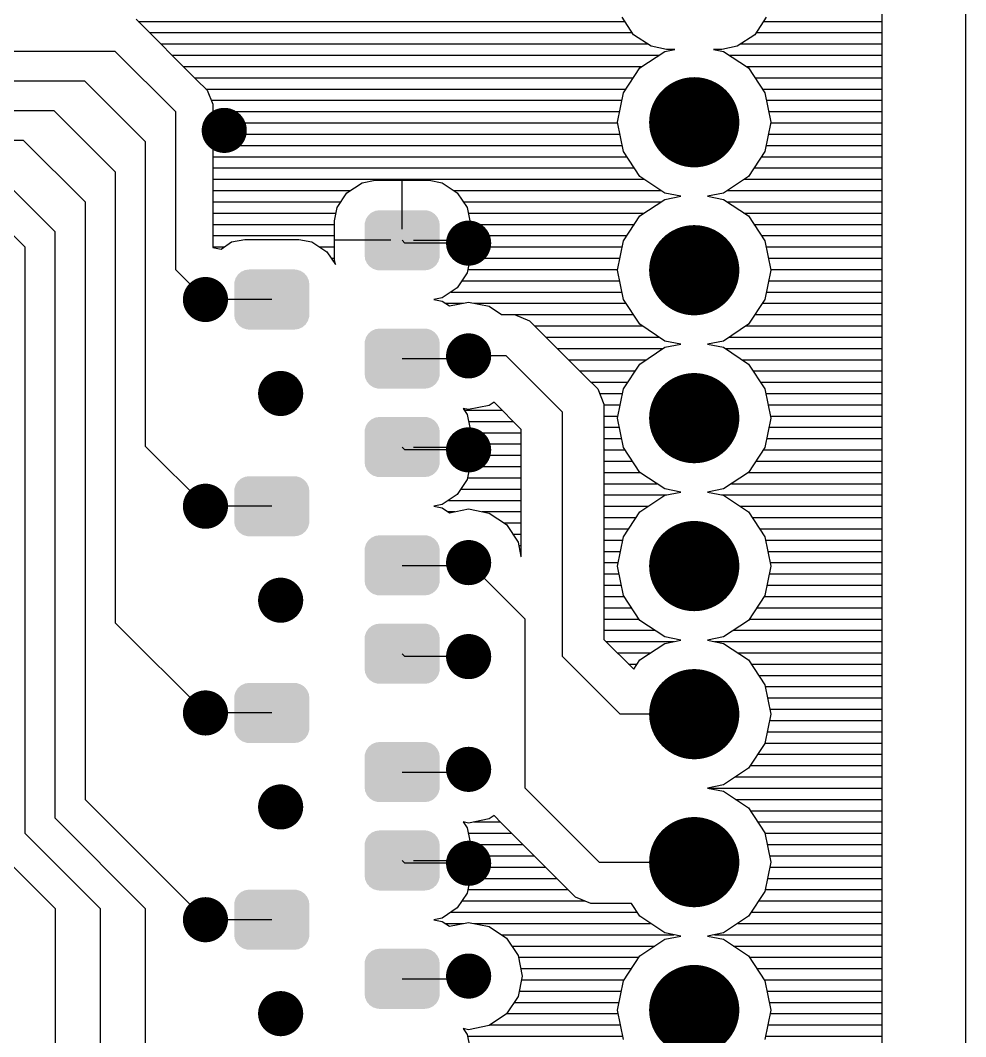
# Model space of a CAD drawing. Extents: x 295 to 953, y 10 to 290.
# Drawn here: x 817.35 to 852.48, y 116.76 to 154.54 of the extents above; entities that cross this region are included whole.
import ezdxf

# ---------------------------------------------------------------- set-up
doc = ezdxf.new("R2010")
doc.units = 0
doc.header["$LTSCALE"] = 5
doc.header["$MEASUREMENT"] = 0
doc.layers.get('0').update_dxf_attribs({"linetype": 'CONTINUOUS', "lineweight": 25})

msp = doc.modelspace()

# ---------------------------------------------------------------- linework, layer by layer
for p, q in [((852.477, 75.599), (852.477, 271.397)), ((849.376, 98.058), (849.376, 214.009)), ((821.659, 154.575), (823.9, 152.328)), ((840.139, 153.999), (839.708, 154.647)), ((845.067, 154.647), (844.637, 153.999)), ((821.732, 154.496), (839.809, 154.496)), ((844.967, 154.496), (849.376, 154.496)), ((822.151, 154.077), (840.088, 154.077)), ((840.787, 153.569), (840.139, 153.999)), ((844.637, 153.999), (843.989, 153.569)), ((844.687, 154.077), (849.376, 154.077)), ((808.868, 153.39), (820.866, 153.39)), ((820.866, 153.39), (823.112, 151.144)), ((822.57, 153.658), (840.653, 153.658)), ((840.373, 152.764), (841.295, 153.379)), ((841.357, 153.457), (840.787, 153.569)), ((841.295, 153.379), (841.67, 153.457)), ((841.67, 153.457), (841.357, 153.457)), ((843.419, 153.457), (843.106, 153.457)), ((843.106, 153.457), (843.48, 153.379)), ((843.989, 153.569), (843.419, 153.457)), ((843.48, 153.379), (844.402, 152.764)), ((844.123, 153.658), (849.376, 153.658)), ((822.989, 153.239), (841.089, 153.239)), ((843.687, 153.239), (849.376, 153.239)), ((823.408, 152.82), (840.457, 152.82)), ((839.759, 151.842), (840.373, 152.764)), ((844.318, 152.82), (849.376, 152.82)), ((844.402, 152.764), (845.017, 151.842)), ((808.868, 152.289), (819.731, 152.289)), ((819.731, 152.289), (821.994, 150.026)), ((823.827, 152.401), (840.133, 152.401)), ((823.9, 152.328), (824.291, 151.937)), ((844.643, 152.401), (849.376, 152.401)), ((824.246, 151.982), (839.854, 151.982)), ((824.291, 151.937), (824.509, 151.423)), ((844.922, 151.982), (849.376, 151.982)), ((824.447, 151.563), (839.703, 151.563)), ((839.541, 150.747), (839.759, 151.842)), ((845.017, 151.842), (845.235, 150.747)), ((845.073, 151.563), (849.376, 151.563)), ((808.868, 151.188), (818.597, 151.188)), ((818.597, 151.188), (820.877, 148.908)), ((823.112, 151.144), (823.112, 145.276)), ((824.509, 151.423), (824.509, 146.098)), ((824.509, 151.144), (839.619, 151.144)), ((845.157, 151.144), (849.376, 151.144)), ((824.509, 150.725), (839.546, 150.725)), ((839.759, 149.657), (839.541, 150.747)), ((845.235, 150.747), (845.017, 149.657)), ((845.229, 150.725), (849.376, 150.725)), ((808.868, 150.087), (817.457, 150.087)), ((817.457, 150.087), (819.759, 147.791)), ((821.994, 150.026), (821.994, 138.71)), ((824.509, 150.305), (839.624, 150.305)), ((845.151, 150.305), (849.376, 150.305)), ((824.509, 149.886), (839.708, 149.886)), ((840.373, 148.735), (839.759, 149.657)), ((845.017, 149.657), (844.402, 148.735)), ((845.067, 149.886), (849.376, 149.886)), ((824.509, 149.467), (839.882, 149.467)), ((844.894, 149.467), (849.376, 149.467)), ((816.323, 148.992), (818.642, 146.673)), ((820.877, 148.908), (820.877, 132.144)), ((824.509, 149.048), (840.161, 149.048)), ((844.615, 149.048), (849.376, 149.048)), ((824.509, 148.629), (840.53, 148.629)), ((829.488, 148.126), (830.047, 148.5)), ((830.047, 148.5), (830.533, 148.595)), ((830.533, 148.595), (832.539, 148.595)), ((831.539, 146.779), (831.539, 148.595)), ((832.539, 148.595), (833.031, 148.5)), ((833.031, 148.5), (833.584, 148.126)), ((841.295, 148.115), (840.373, 148.735)), ((844.402, 148.735), (843.48, 148.115)), ((844.246, 148.629), (849.376, 148.629)), ((824.509, 148.21), (829.616, 148.21)), ((829.119, 147.573), (829.488, 148.126)), ((833.455, 148.21), (841.156, 148.21)), ((833.584, 148.126), (833.953, 147.573)), ((841.893, 147.998), (841.295, 148.115)), ((843.48, 148.115), (842.882, 147.998)), ((843.62, 148.21), (849.376, 148.21)), ((815.747, 147.891), (817.524, 146.114)), ((819.759, 147.791), (819.759, 125.579)), ((824.509, 147.791), (829.264, 147.791)), ((833.807, 147.791), (841.167, 147.791)), ((840.373, 147.266), (841.295, 147.88)), ((841.295, 147.88), (841.893, 147.998)), ((842.882, 147.998), (843.48, 147.88)), ((843.48, 147.88), (844.402, 147.266)), ((843.609, 147.791), (849.376, 147.791)), ((824.509, 147.372), (829.08, 147.372)), ((829.024, 147.087), (829.119, 147.573)), ((833.953, 147.573), (834.053, 147.087)), ((833.992, 147.372), (840.535, 147.372)), ((844.24, 147.372), (849.376, 147.372)), ((824.509, 146.953), (829.024, 146.953)), ((829.024, 145.634), (829.024, 147.087)), ((834.053, 147.087), (834.053, 145.634)), ((834.053, 146.953), (840.167, 146.953)), ((839.759, 146.338), (840.373, 147.266)), ((844.402, 147.266), (845.017, 146.338)), ((844.609, 146.953), (849.376, 146.953)), ((818.642, 124.88), (818.642, 146.673)), ((824.509, 146.534), (829.024, 146.534)), ((824.816, 146.036), (825.202, 146.299)), ((825.202, 146.299), (825.694, 146.394)), ((825.694, 146.394), (827.7, 146.394)), ((827.7, 146.394), (828.186, 146.299)), ((828.186, 146.299), (828.745, 145.93)), ((831.12, 146.36), (829.024, 146.36)), ((831.639, 146.254), (831.539, 146.36)), ((834.009, 146.254), (831.639, 146.254)), ((831.958, 146.36), (834.053, 146.36)), ((834.053, 146.534), (839.887, 146.534)), ((839.541, 145.248), (839.759, 146.338)), ((844.888, 146.534), (849.376, 146.534)), ((845.017, 146.338), (845.235, 145.248)), ((817.524, 146.114), (817.524, 124.321)), ((824.509, 146.114), (824.934, 146.114)), ((824.509, 146.098), (824.816, 146.036)), ((828.46, 146.114), (829.024, 146.114)), ((828.745, 145.93), (829.058, 145.455)), ((834.053, 146.114), (839.714, 146.114)), ((845.062, 146.114), (849.376, 146.114)), ((828.896, 145.695), (829.024, 145.695)), ((829.058, 145.455), (829.024, 145.634)), ((834.053, 145.634), (833.953, 145.148)), ((834.053, 145.695), (839.63, 145.695)), ((845.145, 145.695), (849.376, 145.695)), ((823.112, 145.276), (824.23, 144.159)), ((833.953, 145.148), (833.584, 144.594)), ((833.981, 145.276), (839.546, 145.276)), ((839.759, 144.159), (839.541, 145.248)), ((845.235, 145.248), (845.017, 144.159)), ((845.229, 145.276), (849.376, 145.276)), ((833.763, 144.857), (839.619, 144.857)), ((845.157, 144.857), (849.376, 144.857)), ((833.584, 144.594), (833.031, 144.22)), ((833.355, 144.438), (839.703, 144.438)), ((845.073, 144.438), (849.376, 144.438)), ((826.694, 144.159), (824.23, 144.159)), ((833.031, 144.22), (832.718, 144.159)), ((832.718, 144.159), (833.031, 144.097)), ((833.031, 144.097), (833.299, 143.918)), ((833.142, 144.019), (833.813, 144.019)), ((833.299, 143.918), (834.009, 144.058)), ((834.009, 144.058), (834.769, 143.907)), ((834.199, 144.019), (839.848, 144.019)), ((840.373, 143.237), (839.759, 144.159)), ((845.017, 144.159), (844.402, 143.237)), ((844.928, 144.019), (849.376, 144.019)), ((834.769, 143.907), (835.227, 143.6)), ((835.227, 143.6), (840.127, 143.6)), ((835.227, 143.6), (835.707, 143.6)), ((835.707, 143.6), (836.272, 143.365)), ((844.648, 143.6), (849.376, 143.6)), ((836.272, 143.365), (838.367, 141.27)), ((836.456, 143.181), (840.452, 143.181)), ((841.295, 142.616), (840.373, 143.237)), ((844.402, 143.237), (843.48, 142.616)), ((844.324, 143.181), (849.376, 143.181)), ((836.875, 142.762), (841.077, 142.762)), ((841.893, 142.499), (841.295, 142.616)), ((841.295, 142.382), (841.893, 142.499)), ((843.48, 142.616), (842.882, 142.499)), ((842.882, 142.499), (843.48, 142.382)), ((843.698, 142.762), (849.376, 142.762)), ((833.902, 141.963), (834.009, 142.063)), ((835.406, 142.063), (834.009, 142.063)), ((837.501, 139.968), (835.406, 142.063)), ((837.294, 142.343), (841.239, 142.343)), ((840.373, 141.761), (841.295, 142.382)), ((843.48, 142.382), (844.402, 141.761)), ((843.536, 142.343), (849.376, 142.343)), ((831.539, 141.963), (833.902, 141.963)), ((837.713, 141.923), (840.614, 141.923)), ((839.759, 140.839), (840.373, 141.761)), ((844.162, 141.923), (849.376, 141.923)), ((844.402, 141.761), (845.017, 140.839)), ((838.132, 141.504), (840.2, 141.504)), ((844.575, 141.504), (849.376, 141.504)), ((838.367, 141.27), (838.803, 140.839)), ((838.552, 141.085), (839.921, 141.085)), ((844.855, 141.085), (849.376, 141.085)), ((838.803, 140.839), (839.038, 140.275)), ((838.87, 140.666), (839.719, 140.666)), ((839.541, 139.75), (839.759, 140.839)), ((845.017, 140.839), (845.235, 139.75)), ((845.056, 140.666), (849.376, 140.666)), ((834.769, 140.225), (834.009, 140.068)), ((834.953, 140.342), (834.769, 140.225)), ((835.964, 139.331), (834.953, 140.342)), ((839.038, 140.275), (839.038, 131.524)), ((839.038, 140.247), (839.636, 140.247)), ((845.14, 140.247), (849.376, 140.247)), ((834.009, 140.068), (833.807, 140.113)), ((833.807, 140.113), (833.953, 139.889)), ((833.847, 140.046), (835.249, 140.046)), ((833.953, 139.889), (834.053, 139.403)), ((837.501, 130.887), (837.501, 139.968)), ((839.038, 139.828), (839.557, 139.828)), ((845.218, 139.828), (849.376, 139.828)), ((834.003, 139.627), (835.668, 139.627)), ((834.053, 139.403), (834.053, 137.95)), ((839.038, 139.409), (839.608, 139.409)), ((839.759, 138.66), (839.541, 139.75)), ((845.235, 139.75), (845.017, 138.66)), ((845.168, 139.409), (849.376, 139.409)), ((834.053, 139.208), (835.964, 139.208)), ((835.964, 134.598), (835.964, 139.331)), ((821.994, 138.71), (824.23, 136.475)), ((831.639, 138.571), (831.539, 138.677)), ((831.958, 138.677), (834.053, 138.677)), ((834.053, 138.789), (835.964, 138.789)), ((839.038, 138.99), (839.692, 138.99)), ((840.373, 137.732), (839.759, 138.66)), ((845.017, 138.66), (844.402, 137.732)), ((845.084, 138.99), (849.376, 138.99)), ((834.009, 138.571), (831.639, 138.571)), ((834.053, 138.369), (835.964, 138.369)), ((839.038, 138.571), (839.814, 138.571)), ((844.961, 138.571), (849.376, 138.571)), ((834.053, 137.95), (833.953, 137.464)), ((834.053, 137.95), (835.964, 137.95)), ((839.038, 138.152), (840.094, 138.152)), ((844.682, 138.152), (849.376, 138.152)), ((833.969, 137.531), (835.964, 137.531)), ((839.038, 137.732), (840.373, 137.732)), ((841.295, 137.118), (840.373, 137.732)), ((844.402, 137.732), (843.48, 137.118)), ((844.402, 137.732), (849.376, 137.732)), ((833.953, 137.464), (833.584, 136.911)), ((839.038, 137.313), (841.005, 137.313)), ((843.771, 137.313), (849.376, 137.313)), ((833.584, 136.911), (833.031, 136.537)), ((833.718, 137.112), (835.964, 137.112)), ((839.038, 136.894), (841.374, 136.894)), ((840.373, 136.263), (841.295, 136.883)), ((841.893, 137), (841.295, 137.118)), ((841.295, 136.883), (841.893, 137)), ((843.48, 137.118), (842.882, 137)), ((842.882, 137), (843.48, 136.883)), ((843.402, 136.894), (849.376, 136.894)), ((843.48, 136.883), (844.402, 136.263)), ((826.694, 136.475), (824.23, 136.475)), ((833.031, 136.537), (832.718, 136.475)), ((832.718, 136.475), (833.031, 136.414)), ((833.031, 136.414), (833.299, 136.235)), ((833.26, 136.693), (835.964, 136.693)), ((833.299, 136.235), (834.009, 136.375)), ((834.009, 136.375), (834.769, 136.224)), ((839.038, 136.475), (840.692, 136.475)), ((844.084, 136.475), (849.376, 136.475)), ((833.237, 136.274), (833.5, 136.274)), ((834.511, 136.274), (835.964, 136.274)), ((834.769, 136.224), (835.417, 135.793)), ((839.038, 136.056), (840.234, 136.056)), ((839.759, 135.341), (840.373, 136.263)), ((844.402, 136.263), (845.017, 135.341)), ((844.542, 136.056), (849.376, 136.056)), ((835.322, 135.855), (835.964, 135.855)), ((835.417, 135.793), (835.847, 135.145)), ((839.038, 135.637), (839.954, 135.637)), ((844.821, 135.637), (849.376, 135.637)), ((835.651, 135.436), (835.964, 135.436)), ((839.541, 134.251), (839.759, 135.341)), ((845.017, 135.341), (845.235, 134.251)), ((835.847, 135.145), (835.953, 134.603)), ((835.875, 135.017), (835.964, 135.017)), ((839.038, 135.218), (839.731, 135.218)), ((845.045, 135.218), (849.376, 135.218)), ((835.953, 134.603), (835.964, 134.598)), ((839.038, 134.799), (839.647, 134.799)), ((845.129, 134.799), (849.376, 134.799)), ((831.539, 134.279), (833.902, 134.279)), ((833.902, 134.279), (834.009, 134.38)), ((836.104, 132.284), (834.009, 134.38)), ((839.038, 134.38), (839.563, 134.38)), ((839.759, 133.161), (839.541, 134.251)), ((845.235, 134.251), (845.017, 133.161)), ((845.212, 134.38), (849.376, 134.38)), ((839.038, 133.961), (839.597, 133.961)), ((845.179, 133.961), (849.376, 133.961)), ((839.038, 133.541), (839.68, 133.541)), ((845.095, 133.541), (849.376, 133.541)), ((839.038, 133.122), (839.781, 133.122)), ((840.373, 132.234), (839.759, 133.161)), ((845.017, 133.161), (844.402, 132.234)), ((844.995, 133.122), (849.376, 133.122)), ((839.038, 132.703), (840.06, 132.703)), ((844.715, 132.703), (849.376, 132.703)), ((836.104, 125.998), (836.104, 132.284)), ((839.038, 132.284), (840.34, 132.284)), ((841.295, 131.619), (840.373, 132.234)), ((844.402, 132.234), (843.48, 131.619)), ((844.436, 132.284), (849.376, 132.284)), ((820.877, 132.144), (824.23, 128.792)), ((839.038, 131.865), (840.926, 131.865)), ((843.849, 131.865), (849.376, 131.865)), ((839.038, 131.524), (840.144, 130.418)), ((841.893, 131.502), (841.295, 131.619)), ((841.295, 131.379), (841.893, 131.502)), ((843.48, 131.619), (842.882, 131.502)), ((842.882, 131.502), (843.48, 131.379)), ((839.11, 131.446), (841.631, 131.446)), ((840.373, 130.764), (841.295, 131.379)), ((843.145, 131.446), (849.376, 131.446)), ((843.48, 131.379), (844.402, 130.764)), ((831.639, 130.887), (831.539, 130.993)), ((834.009, 130.887), (831.639, 130.887)), ((839.636, 128.747), (837.501, 130.887)), ((839.529, 131.027), (840.77, 131.027)), ((840.144, 130.418), (840.373, 130.764)), ((844.005, 131.027), (849.376, 131.027)), ((844.402, 130.764), (845.017, 129.842)), ((839.949, 130.608), (840.273, 130.608)), ((844.503, 130.608), (849.376, 130.608)), ((844.788, 130.189), (849.376, 130.189)), ((845.017, 129.842), (845.235, 128.747)), ((845.034, 129.77), (849.376, 129.77)), ((845.117, 129.35), (849.376, 129.35)), ((845.201, 128.931), (849.376, 128.931)), ((826.694, 128.792), (824.23, 128.792)), ((842.391, 128.747), (839.636, 128.747)), ((842.385, 128.747), (842.391, 128.747)), ((845.235, 128.747), (845.017, 127.657)), ((845.19, 128.512), (849.376, 128.512)), ((845.106, 128.093), (849.376, 128.093)), ((845.017, 127.657), (844.402, 126.735)), ((845.023, 127.674), (849.376, 127.674)), ((844.749, 127.255), (849.376, 127.255)), ((831.539, 126.596), (833.902, 126.596)), ((833.902, 126.596), (834.009, 126.696)), ((844.402, 126.735), (843.48, 126.115)), ((844.469, 126.836), (849.376, 126.836)), ((843.927, 126.417), (849.376, 126.417)), ((836.104, 125.998), (838.853, 123.248)), ((843.48, 126.115), (842.882, 125.998)), ((842.882, 125.998), (849.376, 125.998)), ((842.882, 125.998), (843.48, 125.88)), ((843.48, 125.88), (844.402, 125.266)), ((819.759, 125.579), (824.23, 121.108)), ((843.927, 125.579), (849.376, 125.579)), ((844.402, 125.266), (845.017, 124.338)), ((844.469, 125.159), (849.376, 125.159)), ((818.642, 124.88), (821.994, 121.527)), ((834.009, 124.701), (833.807, 124.746)), ((833.807, 124.746), (833.953, 124.522)), ((833.807, 124.74), (833.813, 124.74)), ((834.769, 124.858), (834.009, 124.701)), ((834.199, 124.74), (835.188, 124.74)), ((834.953, 124.975), (834.769, 124.858)), ((835.232, 124.696), (834.953, 124.975)), ((837.546, 122.377), (835.232, 124.696)), ((844.749, 124.74), (849.376, 124.74)), ((817.524, 124.321), (820.318, 121.527)), ((833.953, 124.522), (834.053, 124.036)), ((833.992, 124.321), (835.607, 124.321)), ((845.017, 124.338), (845.235, 123.248)), ((845.023, 124.321), (849.376, 124.321)), ((834.053, 124.036), (834.053, 122.583)), ((834.053, 123.902), (836.026, 123.902)), ((845.106, 123.902), (849.376, 123.902)), ((816.406, 123.762), (818.642, 121.527)), ((831.639, 123.204), (831.539, 123.31)), ((834.009, 123.204), (831.639, 123.204)), ((831.958, 123.31), (834.053, 123.31)), ((834.053, 123.483), (836.445, 123.483)), ((838.853, 123.248), (842.385, 123.248)), ((842.385, 123.248), (842.391, 123.248)), ((845.235, 123.248), (845.017, 122.159)), ((845.19, 123.483), (849.376, 123.483)), ((834.053, 123.064), (836.864, 123.064)), ((845.201, 123.064), (849.376, 123.064)), ((834.053, 122.583), (833.953, 122.097)), ((834.053, 122.645), (837.283, 122.645)), ((845.117, 122.645), (849.376, 122.645)), ((833.953, 122.097), (833.584, 121.544)), ((833.981, 122.226), (837.702, 122.226)), ((837.982, 121.946), (837.546, 122.377)), ((845.017, 122.159), (844.402, 121.237)), ((845.034, 122.226), (849.376, 122.226)), ((833.763, 121.807), (838.317, 121.807)), ((838.546, 121.712), (837.982, 121.946)), ((840.055, 121.712), (838.546, 121.712)), ((840.373, 121.237), (840.055, 121.712)), ((844.788, 121.807), (849.376, 121.807)), ((818.642, 121.527), (818.642, 113.704)), ((820.318, 121.527), (820.318, 105.881)), ((821.994, 121.527), (821.994, 100.293)), ((833.584, 121.544), (833.031, 121.17)), ((833.355, 121.388), (840.273, 121.388)), ((844.503, 121.388), (849.376, 121.388)), ((826.694, 121.108), (824.23, 121.108)), ((833.031, 121.17), (832.718, 121.108)), ((832.718, 121.108), (833.031, 121.047)), ((833.031, 121.047), (833.299, 120.868)), ((833.142, 120.968), (833.813, 120.968)), ((833.299, 120.868), (834.009, 121.008)), ((834.009, 121.008), (834.769, 120.857)), ((834.199, 120.968), (840.77, 120.968)), ((841.295, 120.616), (840.373, 121.237)), ((844.402, 121.237), (843.48, 120.616)), ((844.005, 120.968), (849.376, 120.968)), ((834.769, 120.857), (835.417, 120.426)), ((835.227, 120.549), (841.631, 120.549)), ((841.893, 120.499), (841.295, 120.616)), ((843.48, 120.616), (842.882, 120.499)), ((843.145, 120.549), (849.376, 120.549)), ((835.417, 120.426), (835.847, 119.778)), ((835.612, 120.13), (840.926, 120.13)), ((840.373, 119.761), (841.295, 120.382)), ((841.295, 120.382), (841.893, 120.499)), ((842.882, 120.499), (843.48, 120.382)), ((843.48, 120.382), (844.402, 119.761)), ((843.849, 120.13), (849.376, 120.13)), ((835.847, 119.778), (835.998, 119.013)), ((839.759, 118.839), (840.373, 119.761)), ((844.402, 119.761), (845.017, 118.839)), ((835.858, 119.711), (840.34, 119.711)), ((844.436, 119.711), (849.376, 119.711)), ((833.902, 118.912), (834.009, 119.013)), ((835.998, 119.013), (835.847, 118.253)), ((835.942, 119.292), (840.06, 119.292)), ((844.715, 119.292), (849.376, 119.292)), ((831.539, 118.912), (833.902, 118.912)), ((835.97, 118.873), (839.781, 118.873)), ((839.541, 117.75), (839.759, 118.839)), ((844.995, 118.873), (849.376, 118.873)), ((845.017, 118.839), (845.235, 117.75)), ((835.847, 118.253), (835.417, 117.604)), ((835.886, 118.454), (839.68, 118.454)), ((845.095, 118.454), (849.376, 118.454)), ((835.707, 118.035), (839.597, 118.035)), ((845.179, 118.035), (849.376, 118.035)), ((835.417, 117.604), (834.769, 117.174)), ((835.422, 117.616), (839.563, 117.616)), ((839.759, 116.66), (839.541, 117.75)), ((845.235, 117.75), (845.017, 116.66)), ((845.212, 117.616), (849.376, 117.616)), ((834.769, 117.174), (834.009, 117.018)), ((834.808, 117.197), (839.647, 117.197)), ((845.129, 117.197), (849.376, 117.197)), ((834.009, 117.018), (833.807, 117.062)), ((833.807, 117.062), (833.953, 116.839)), ((833.953, 116.839), (834.053, 116.353)), ((833.964, 116.777), (839.731, 116.777)), ((845.045, 116.777), (849.376, 116.777))]:
    msp.add_line(p, q)
for points, const_width in [([(841.552, 150.747, 1), (843.229, 150.747, 1)], 1.676), ([(824.509, 150.445, 1), (825.347, 150.445, 1)], 0.838), ([(833.589, 146.254, 1), (834.428, 146.254, 1)], 0.838), ([(841.552, 145.248, 1), (843.229, 145.248, 1)], 1.676), ([(823.81, 144.159, 1), (824.649, 144.159, 1)], 0.838), ([(833.589, 142.063, 1), (834.428, 142.063, 1)], 0.838), ([(826.604, 140.666, 1), (827.443, 140.666, 1)], 0.838), ([(841.552, 139.75, 1), (843.229, 139.75, 1)], 1.676), ([(833.589, 138.571, 1), (834.428, 138.571, 1)], 0.838), ([(823.81, 136.475, 1), (824.649, 136.475, 1)], 0.838), ([(841.552, 134.251, 1), (843.229, 134.251, 1)], 1.676), ([(833.589, 134.38, 1), (834.428, 134.38, 1)], 0.838), ([(826.604, 132.983, 1), (827.443, 132.983, 1)], 0.838), ([(833.589, 130.887, 1), (834.428, 130.887, 1)], 0.838), ([(841.552, 128.747, 1), (843.229, 128.747, 1)], 1.676), ([(823.81, 128.792, 1), (824.649, 128.792, 1)], 0.838), ([(833.589, 126.696, 1), (834.428, 126.696, 1)], 0.838), ([(826.604, 125.299, 1), (827.443, 125.299, 1)], 0.838), ([(841.552, 123.248, 1), (843.229, 123.248, 1)], 1.676), ([(833.589, 123.204, 1), (834.428, 123.204, 1)], 0.838), ([(823.81, 121.108, 1), (824.649, 121.108, 1)], 0.838), ([(833.589, 119.013, 1), (834.428, 119.013, 1)], 0.838), ([(841.552, 117.75, 1), (843.229, 117.75, 1)], 1.676), ([(826.604, 117.616, 1), (827.443, 117.616, 1)], 0.838)]:
    msp.add_lwpolyline(points, format="xyb", close=True, dxfattribs=dict(const_width=const_width))
for points in [[(830.281, 147.288), (830.34, 147.339), (832.789, 147.288), (832.746, 147.339)], [(830.34, 147.339), (830.401, 147.391), (832.746, 147.339), (832.666, 147.391)], [(830.401, 147.391), (830.477, 147.425), (832.666, 147.391), (832.614, 147.425)], [(830.477, 147.425), (830.544, 147.456), (832.614, 147.425), (832.514, 147.456)], [(830.544, 147.456), (830.653, 147.471), (832.514, 147.456), (832.463, 147.471)], [(830.653, 147.471), (830.7, 147.478), (832.463, 147.471), (832.377, 147.478)], [(830.142, 146.919), (830.148, 147.006), (832.936, 146.919), (832.923, 147.006)], [(830.148, 147.006), (830.17, 147.075), (832.923, 147.006), (832.913, 147.075)], [(830.17, 147.075), (830.195, 147.156), (832.913, 147.075), (832.877, 147.156)], [(830.195, 147.156), (830.235, 147.219), (832.877, 147.156), (832.848, 147.219)], [(830.235, 147.219), (830.281, 147.288), (832.848, 147.219), (832.789, 147.288)], [(830.142, 145.801), (830.142, 146.919), (832.936, 145.801), (832.936, 146.919)], [(830.154, 145.715), (830.142, 145.801), (832.929, 145.715), (832.936, 145.801)], [(830.164, 145.645), (830.154, 145.715), (832.908, 145.645), (832.929, 145.715)], [(830.201, 145.564), (830.164, 145.645), (832.883, 145.564), (832.908, 145.645)], [(830.229, 145.502), (830.201, 145.564), (832.842, 145.502), (832.883, 145.564)], [(830.288, 145.432), (830.229, 145.502), (832.796, 145.432), (832.842, 145.502)], [(825.391, 145.017), (825.436, 145.087), (828.004, 145.017), (827.944, 145.087)], [(825.436, 145.087), (825.495, 145.137), (827.944, 145.087), (827.901, 145.137)], [(825.495, 145.137), (825.556, 145.189), (827.901, 145.137), (827.822, 145.189)], [(825.556, 145.189), (825.632, 145.223), (827.822, 145.189), (827.769, 145.223)], [(825.632, 145.223), (825.7, 145.254), (827.769, 145.223), (827.669, 145.254)], [(825.7, 145.254), (825.808, 145.269), (827.669, 145.254), (827.619, 145.269)], [(825.808, 145.269), (825.856, 145.276), (827.619, 145.269), (827.532, 145.276)], [(830.331, 145.382), (830.288, 145.432), (832.737, 145.382), (832.796, 145.432)], [(830.411, 145.33), (830.331, 145.382), (832.677, 145.33), (832.737, 145.382)], [(830.463, 145.296), (830.411, 145.33), (832.601, 145.296), (832.677, 145.33)], [(830.563, 145.265), (830.463, 145.296), (832.533, 145.265), (832.601, 145.296)], [(830.614, 145.249), (830.563, 145.265), (832.424, 145.249), (832.533, 145.265)], [(830.7, 145.243), (830.614, 145.249), (832.377, 145.243), (832.424, 145.249)], [(825.297, 144.717), (825.304, 144.804), (828.091, 144.717), (828.079, 144.804)], [(825.297, 143.6), (825.297, 144.717), (828.091, 143.6), (828.091, 144.717)], [(825.304, 144.804), (825.325, 144.873), (828.079, 144.804), (828.069, 144.873)], [(825.325, 144.873), (825.35, 144.955), (828.069, 144.873), (828.032, 144.955)], [(825.35, 144.955), (825.391, 145.017), (828.032, 144.955), (828.004, 145.017)], [(825.309, 143.513), (825.297, 143.6), (828.084, 143.513), (828.091, 143.6)], [(825.319, 143.444), (825.309, 143.513), (828.063, 143.444), (828.084, 143.513)], [(825.356, 143.363), (825.319, 143.444), (828.038, 143.363), (828.063, 143.444)], [(825.384, 143.3), (825.356, 143.363), (827.997, 143.3), (828.038, 143.363)], [(825.443, 143.231), (825.384, 143.3), (827.952, 143.231), (827.997, 143.3)], [(825.487, 143.18), (825.443, 143.231), (827.893, 143.18), (827.952, 143.231)], [(825.566, 143.128), (825.487, 143.18), (827.832, 143.128), (827.893, 143.18)], [(825.618, 143.094), (825.566, 143.128), (827.756, 143.094), (827.832, 143.128)], [(825.719, 143.063), (825.618, 143.094), (827.688, 143.063), (827.756, 143.094)], [(825.769, 143.048), (825.719, 143.063), (827.579, 143.048), (827.688, 143.063)], [(825.856, 143.041), (825.769, 143.048), (827.532, 143.041), (827.579, 143.048)], [(830.195, 142.759), (830.235, 142.821), (832.877, 142.759), (832.848, 142.821)], [(830.235, 142.821), (830.281, 142.89), (832.848, 142.821), (832.789, 142.89)], [(830.281, 142.89), (830.34, 142.941), (832.789, 142.89), (832.746, 142.941)], [(830.34, 142.941), (830.401, 142.993), (832.746, 142.941), (832.666, 142.993)], [(830.401, 142.993), (830.477, 143.027), (832.666, 142.993), (832.614, 143.027)], [(830.477, 143.027), (830.544, 143.058), (832.614, 143.027), (832.514, 143.058)], [(830.544, 143.058), (830.653, 143.073), (832.514, 143.058), (832.463, 143.073)], [(830.653, 143.073), (830.7, 143.08), (832.463, 143.073), (832.377, 143.08)], [(830.142, 142.521), (830.148, 142.608), (832.936, 142.521), (832.923, 142.608)], [(830.142, 141.404), (830.142, 142.521), (832.936, 141.404), (832.936, 142.521)], [(830.148, 142.608), (830.17, 142.677), (832.923, 142.608), (832.913, 142.677)], [(830.17, 142.677), (830.195, 142.759), (832.913, 142.677), (832.877, 142.759)], [(830.154, 141.317), (830.142, 141.404), (832.929, 141.317), (832.936, 141.404)], [(830.164, 141.248), (830.154, 141.317), (832.908, 141.248), (832.929, 141.317)], [(830.201, 141.166), (830.164, 141.248), (832.883, 141.166), (832.908, 141.248)], [(830.229, 141.104), (830.201, 141.166), (832.842, 141.104), (832.883, 141.166)], [(830.288, 141.035), (830.229, 141.104), (832.796, 141.035), (832.842, 141.104)], [(830.331, 140.984), (830.288, 141.035), (832.737, 140.984), (832.796, 141.035)], [(830.411, 140.932), (830.331, 140.984), (832.677, 140.932), (832.737, 140.984)], [(830.463, 140.898), (830.411, 140.932), (832.601, 140.898), (832.677, 140.932)], [(830.563, 140.867), (830.463, 140.898), (832.533, 140.867), (832.601, 140.898)], [(830.614, 140.852), (830.563, 140.867), (832.424, 140.852), (832.533, 140.867)], [(830.7, 140.845), (830.614, 140.852), (832.377, 140.845), (832.424, 140.852)], [(830.477, 139.742), (830.544, 139.772), (832.614, 139.742), (832.514, 139.772)], [(830.544, 139.772), (830.653, 139.788), (832.514, 139.772), (832.463, 139.788)], [(830.653, 139.788), (830.7, 139.794), (832.463, 139.788), (832.377, 139.794)], [(830.148, 139.322), (830.17, 139.392), (832.923, 139.322), (832.913, 139.392)], [(830.17, 139.392), (830.195, 139.473), (832.913, 139.392), (832.877, 139.473)], [(830.195, 139.473), (830.235, 139.535), (832.877, 139.473), (832.848, 139.535)], [(830.235, 139.535), (830.281, 139.605), (832.848, 139.535), (832.789, 139.605)], [(830.281, 139.605), (830.34, 139.655), (832.789, 139.605), (832.746, 139.655)], [(830.34, 139.655), (830.401, 139.707), (832.746, 139.655), (832.666, 139.707)], [(830.401, 139.707), (830.477, 139.742), (832.666, 139.707), (832.614, 139.742)], [(830.142, 139.236), (830.148, 139.322), (832.936, 139.236), (832.923, 139.322)], [(830.142, 138.118), (830.142, 139.236), (832.936, 138.118), (832.936, 139.236)], [(830.154, 138.031), (830.142, 138.118), (832.929, 138.031), (832.936, 138.118)], [(830.164, 137.962), (830.154, 138.031), (832.908, 137.962), (832.929, 138.031)], [(830.201, 137.881), (830.164, 137.962), (832.883, 137.881), (832.908, 137.962)], [(830.229, 137.818), (830.201, 137.881), (832.842, 137.818), (832.883, 137.881)], [(825.495, 137.453), (825.556, 137.506), (827.901, 137.453), (827.822, 137.506)], [(825.556, 137.506), (825.632, 137.54), (827.822, 137.506), (827.769, 137.54)], [(825.632, 137.54), (825.7, 137.57), (827.769, 137.54), (827.669, 137.57)], [(825.7, 137.57), (825.808, 137.586), (827.669, 137.57), (827.619, 137.586)], [(825.808, 137.586), (825.856, 137.593), (827.619, 137.586), (827.532, 137.593)], [(830.288, 137.749), (830.229, 137.818), (832.796, 137.749), (832.842, 137.818)], [(830.331, 137.698), (830.288, 137.749), (832.737, 137.698), (832.796, 137.749)], [(830.411, 137.646), (830.331, 137.698), (832.677, 137.646), (832.737, 137.698)], [(830.463, 137.612), (830.411, 137.646), (832.601, 137.612), (832.677, 137.646)], [(830.563, 137.581), (830.463, 137.612), (832.533, 137.581), (832.601, 137.612)], [(830.614, 137.566), (830.563, 137.581), (832.424, 137.566), (832.533, 137.581)], [(830.7, 137.559), (830.614, 137.566), (832.377, 137.559), (832.424, 137.566)], [(825.304, 137.12), (825.325, 137.19), (828.079, 137.12), (828.069, 137.19)], [(825.325, 137.19), (825.35, 137.271), (828.069, 137.19), (828.032, 137.271)], [(825.35, 137.271), (825.391, 137.334), (828.032, 137.271), (828.004, 137.334)], [(825.391, 137.334), (825.436, 137.403), (828.004, 137.334), (827.944, 137.403)], [(825.436, 137.403), (825.495, 137.453), (827.944, 137.403), (827.901, 137.453)], [(825.297, 137.034), (825.304, 137.12), (828.091, 137.034), (828.079, 137.12)], [(825.297, 135.916), (825.297, 137.034), (828.091, 135.916), (828.091, 137.034)], [(825.309, 135.83), (825.297, 135.916), (828.084, 135.83), (828.091, 135.916)], [(825.319, 135.76), (825.309, 135.83), (828.063, 135.76), (828.084, 135.83)], [(825.356, 135.679), (825.319, 135.76), (828.038, 135.679), (828.063, 135.76)], [(825.384, 135.617), (825.356, 135.679), (827.997, 135.617), (828.038, 135.679)], [(825.443, 135.547), (825.384, 135.617), (827.952, 135.547), (827.997, 135.617)], [(825.487, 135.497), (825.443, 135.547), (827.893, 135.497), (827.952, 135.547)], [(825.566, 135.445), (825.487, 135.497), (827.832, 135.445), (827.893, 135.497)], [(825.618, 135.41), (825.566, 135.445), (827.756, 135.41), (827.832, 135.445)], [(825.719, 135.38), (825.618, 135.41), (827.688, 135.38), (827.756, 135.41)], [(825.769, 135.364), (825.719, 135.38), (827.579, 135.364), (827.688, 135.38)], [(825.856, 135.358), (825.769, 135.364), (827.532, 135.358), (827.579, 135.364)], [(830.281, 135.207), (830.34, 135.257), (832.789, 135.207), (832.746, 135.257)], [(830.34, 135.257), (830.401, 135.309), (832.746, 135.257), (832.666, 135.309)], [(830.401, 135.309), (830.477, 135.344), (832.666, 135.309), (832.614, 135.344)], [(830.477, 135.344), (830.544, 135.374), (832.614, 135.344), (832.514, 135.374)], [(830.544, 135.374), (830.653, 135.39), (832.514, 135.374), (832.463, 135.39)], [(830.653, 135.39), (830.7, 135.397), (832.463, 135.39), (832.377, 135.397)], [(830.142, 134.838), (830.148, 134.924), (832.936, 134.838), (832.923, 134.924)], [(830.148, 134.924), (830.17, 134.994), (832.923, 134.924), (832.913, 134.994)], [(830.17, 134.994), (830.195, 135.075), (832.913, 134.994), (832.877, 135.075)], [(830.195, 135.075), (830.235, 135.138), (832.877, 135.075), (832.848, 135.138)], [(830.235, 135.138), (830.281, 135.207), (832.848, 135.138), (832.789, 135.207)], [(830.142, 133.72), (830.142, 134.838), (832.936, 133.72), (832.936, 134.838)], [(830.154, 133.634), (830.142, 133.72), (832.929, 133.634), (832.936, 133.72)], [(830.164, 133.564), (830.154, 133.634), (832.908, 133.564), (832.929, 133.634)], [(830.201, 133.483), (830.164, 133.564), (832.883, 133.483), (832.908, 133.564)], [(830.229, 133.42), (830.201, 133.483), (832.842, 133.42), (832.883, 133.483)], [(830.288, 133.351), (830.229, 133.42), (832.796, 133.351), (832.842, 133.42)], [(830.331, 133.301), (830.288, 133.351), (832.737, 133.301), (832.796, 133.351)], [(830.411, 133.249), (830.331, 133.301), (832.677, 133.249), (832.737, 133.301)], [(830.463, 133.214), (830.411, 133.249), (832.601, 133.214), (832.677, 133.249)], [(830.563, 133.184), (830.463, 133.214), (832.533, 133.184), (832.601, 133.214)], [(830.614, 133.168), (830.563, 133.184), (832.424, 133.168), (832.533, 133.184)], [(830.7, 133.161), (830.614, 133.168), (832.377, 133.161), (832.424, 133.168)], [(830.195, 131.789), (830.235, 131.852), (832.877, 131.789), (832.848, 131.852)], [(830.235, 131.852), (830.281, 131.921), (832.848, 131.852), (832.789, 131.921)], [(830.281, 131.921), (830.34, 131.972), (832.789, 131.921), (832.746, 131.972)], [(830.34, 131.972), (830.401, 132.024), (832.746, 131.972), (832.666, 132.024)], [(830.401, 132.024), (830.477, 132.058), (832.666, 132.024), (832.614, 132.058)], [(830.477, 132.058), (830.544, 132.089), (832.614, 132.058), (832.514, 132.089)], [(830.544, 132.089), (830.653, 132.104), (832.514, 132.089), (832.463, 132.104)], [(830.653, 132.104), (830.7, 132.111), (832.463, 132.104), (832.377, 132.111)], [(830.142, 131.552), (830.148, 131.639), (832.936, 131.552), (832.923, 131.639)], [(830.142, 130.434), (830.142, 131.552), (832.936, 130.434), (832.936, 131.552)], [(830.148, 131.639), (830.17, 131.708), (832.923, 131.639), (832.913, 131.708)], [(830.17, 131.708), (830.195, 131.789), (832.913, 131.708), (832.877, 131.789)], [(830.154, 130.348), (830.142, 130.434), (832.929, 130.348), (832.936, 130.434)], [(830.164, 130.278), (830.154, 130.348), (832.908, 130.278), (832.929, 130.348)], [(830.201, 130.197), (830.164, 130.278), (832.883, 130.197), (832.908, 130.278)], [(830.229, 130.135), (830.201, 130.197), (832.842, 130.135), (832.883, 130.197)], [(830.288, 130.065), (830.229, 130.135), (832.796, 130.065), (832.842, 130.135)], [(830.331, 130.015), (830.288, 130.065), (832.737, 130.015), (832.796, 130.065)], [(830.411, 129.963), (830.331, 130.015), (832.677, 129.963), (832.737, 130.015)], [(830.463, 129.929), (830.411, 129.963), (832.601, 129.929), (832.677, 129.963)], [(825.325, 129.506), (825.35, 129.588), (828.069, 129.506), (828.032, 129.588)], [(825.35, 129.588), (825.391, 129.65), (828.032, 129.588), (828.004, 129.65)], [(825.391, 129.65), (825.436, 129.72), (828.004, 129.65), (827.944, 129.72)], [(825.436, 129.72), (825.495, 129.77), (827.944, 129.72), (827.901, 129.77)], [(825.495, 129.77), (825.556, 129.822), (827.901, 129.77), (827.822, 129.822)], [(825.556, 129.822), (825.632, 129.856), (827.822, 129.822), (827.769, 129.856)], [(825.632, 129.856), (825.7, 129.887), (827.769, 129.856), (827.669, 129.887)], [(825.7, 129.887), (825.808, 129.902), (827.669, 129.887), (827.619, 129.902)], [(825.808, 129.902), (825.856, 129.909), (827.619, 129.902), (827.532, 129.909)], [(830.563, 129.898), (830.463, 129.929), (832.533, 129.898), (832.601, 129.929)], [(830.614, 129.882), (830.563, 129.898), (832.424, 129.882), (832.533, 129.898)], [(830.7, 129.876), (830.614, 129.882), (832.377, 129.876), (832.424, 129.882)], [(825.297, 129.35), (825.304, 129.437), (828.091, 129.35), (828.079, 129.437)], [(825.297, 128.233), (825.297, 129.35), (828.091, 128.233), (828.091, 129.35)], [(825.304, 129.437), (825.325, 129.506), (828.079, 129.437), (828.069, 129.506)], [(825.309, 128.146), (825.297, 128.233), (828.084, 128.146), (828.091, 128.233)], [(825.319, 128.077), (825.309, 128.146), (828.063, 128.077), (828.084, 128.146)], [(825.356, 127.996), (825.319, 128.077), (828.038, 127.996), (828.063, 128.077)], [(825.384, 127.933), (825.356, 127.996), (827.997, 127.933), (828.038, 127.996)], [(825.443, 127.864), (825.384, 127.933), (827.952, 127.864), (827.997, 127.933)], [(825.487, 127.813), (825.443, 127.864), (827.893, 127.813), (827.952, 127.864)], [(825.566, 127.761), (825.487, 127.813), (827.832, 127.761), (827.893, 127.813)], [(825.618, 127.727), (825.566, 127.761), (827.756, 127.727), (827.832, 127.761)], [(825.719, 127.696), (825.618, 127.727), (827.688, 127.696), (827.756, 127.727)], [(825.769, 127.681), (825.719, 127.696), (827.579, 127.681), (827.688, 127.696)], [(825.856, 127.674), (825.769, 127.681), (827.532, 127.674), (827.579, 127.681)], [(830.477, 127.66), (830.544, 127.691), (832.614, 127.66), (832.514, 127.691)], [(830.544, 127.691), (830.653, 127.706), (832.514, 127.691), (832.463, 127.706)], [(830.653, 127.706), (830.7, 127.713), (832.463, 127.706), (832.377, 127.713)], [(830.148, 127.241), (830.17, 127.31), (832.923, 127.241), (832.913, 127.31)], [(830.17, 127.31), (830.195, 127.392), (832.913, 127.31), (832.877, 127.392)], [(830.195, 127.392), (830.235, 127.454), (832.877, 127.392), (832.848, 127.454)], [(830.235, 127.454), (830.281, 127.523), (832.848, 127.454), (832.789, 127.523)], [(830.281, 127.523), (830.34, 127.574), (832.789, 127.523), (832.746, 127.574)], [(830.34, 127.574), (830.401, 127.626), (832.746, 127.574), (832.666, 127.626)], [(830.401, 127.626), (830.477, 127.66), (832.666, 127.626), (832.614, 127.66)], [(830.142, 127.154), (830.148, 127.241), (832.936, 127.154), (832.923, 127.241)], [(830.142, 126.037), (830.142, 127.154), (832.936, 126.037), (832.936, 127.154)], [(830.154, 125.95), (830.142, 126.037), (832.929, 125.95), (832.936, 126.037)], [(830.164, 125.881), (830.154, 125.95), (832.908, 125.881), (832.929, 125.95)], [(830.201, 125.799), (830.164, 125.881), (832.883, 125.799), (832.908, 125.881)], [(830.229, 125.737), (830.201, 125.799), (832.842, 125.737), (832.883, 125.799)], [(830.288, 125.668), (830.229, 125.737), (832.796, 125.668), (832.842, 125.737)], [(830.331, 125.617), (830.288, 125.668), (832.737, 125.617), (832.796, 125.668)], [(830.411, 125.565), (830.331, 125.617), (832.677, 125.565), (832.737, 125.617)], [(830.463, 125.531), (830.411, 125.565), (832.601, 125.531), (832.677, 125.565)], [(830.563, 125.5), (830.463, 125.531), (832.533, 125.5), (832.601, 125.531)], [(830.614, 125.485), (830.563, 125.5), (832.424, 125.485), (832.533, 125.5)], [(830.7, 125.478), (830.614, 125.485), (832.377, 125.478), (832.424, 125.485)], [(830.281, 124.238), (830.34, 124.288), (832.789, 124.238), (832.746, 124.288)], [(830.34, 124.288), (830.401, 124.34), (832.746, 124.288), (832.666, 124.34)], [(830.401, 124.34), (830.477, 124.375), (832.666, 124.34), (832.614, 124.375)], [(830.477, 124.375), (830.544, 124.405), (832.614, 124.375), (832.514, 124.405)], [(830.544, 124.405), (830.653, 124.421), (832.514, 124.405), (832.463, 124.421)], [(830.653, 124.421), (830.7, 124.427), (832.463, 124.421), (832.377, 124.427)], [(830.142, 123.869), (830.148, 123.955), (832.936, 123.869), (832.923, 123.955)], [(830.148, 123.955), (830.17, 124.025), (832.923, 123.955), (832.913, 124.025)], [(830.17, 124.025), (830.195, 124.106), (832.913, 124.025), (832.877, 124.106)], [(830.195, 124.106), (830.235, 124.168), (832.877, 124.106), (832.848, 124.168)], [(830.235, 124.168), (830.281, 124.238), (832.848, 124.168), (832.789, 124.238)], [(830.142, 122.751), (830.142, 123.869), (832.936, 122.751), (832.936, 123.869)], [(830.154, 122.664), (830.142, 122.751), (832.929, 122.664), (832.936, 122.751)], [(830.164, 122.595), (830.154, 122.664), (832.908, 122.595), (832.929, 122.664)], [(830.201, 122.514), (830.164, 122.595), (832.883, 122.514), (832.908, 122.595)], [(830.229, 122.451), (830.201, 122.514), (832.842, 122.451), (832.883, 122.514)], [(830.288, 122.382), (830.229, 122.451), (832.796, 122.382), (832.842, 122.451)], [(825.391, 121.967), (825.436, 122.036), (828.004, 121.967), (827.944, 122.036)], [(825.436, 122.036), (825.495, 122.086), (827.944, 122.036), (827.901, 122.086)], [(825.495, 122.086), (825.556, 122.139), (827.901, 122.086), (827.822, 122.139)], [(825.556, 122.139), (825.632, 122.173), (827.822, 122.139), (827.769, 122.173)], [(825.632, 122.173), (825.7, 122.203), (827.769, 122.173), (827.669, 122.203)], [(825.7, 122.203), (825.808, 122.219), (827.669, 122.203), (827.619, 122.219)], [(825.808, 122.219), (825.856, 122.226), (827.619, 122.219), (827.532, 122.226)], [(830.331, 122.331), (830.288, 122.382), (832.737, 122.331), (832.796, 122.382)], [(830.411, 122.279), (830.331, 122.331), (832.677, 122.279), (832.737, 122.331)], [(830.463, 122.245), (830.411, 122.279), (832.601, 122.245), (832.677, 122.279)], [(830.563, 122.214), (830.463, 122.245), (832.533, 122.214), (832.601, 122.245)], [(830.614, 122.199), (830.563, 122.214), (832.424, 122.199), (832.533, 122.214)], [(830.7, 122.192), (830.614, 122.199), (832.377, 122.192), (832.424, 122.199)], [(825.297, 121.667), (825.304, 121.753), (828.091, 121.667), (828.079, 121.753)], [(825.297, 120.549), (825.297, 121.667), (828.091, 120.549), (828.091, 121.667)], [(825.304, 121.753), (825.325, 121.823), (828.079, 121.753), (828.069, 121.823)], [(825.325, 121.823), (825.35, 121.904), (828.069, 121.823), (828.032, 121.904)], [(825.35, 121.904), (825.391, 121.967), (828.032, 121.904), (828.004, 121.967)], [(825.309, 120.463), (825.297, 120.549), (828.084, 120.463), (828.091, 120.549)], [(825.319, 120.393), (825.309, 120.463), (828.063, 120.393), (828.084, 120.463)], [(825.356, 120.312), (825.319, 120.393), (828.038, 120.312), (828.063, 120.393)], [(825.384, 120.25), (825.356, 120.312), (827.997, 120.25), (828.038, 120.312)], [(825.443, 120.18), (825.384, 120.25), (827.952, 120.18), (827.997, 120.25)], [(825.487, 120.13), (825.443, 120.18), (827.893, 120.13), (827.952, 120.18)], [(825.566, 120.078), (825.487, 120.13), (827.832, 120.078), (827.893, 120.13)], [(825.618, 120.043), (825.566, 120.078), (827.756, 120.043), (827.832, 120.078)], [(825.719, 120.013), (825.618, 120.043), (827.688, 120.013), (827.756, 120.043)], [(825.769, 119.997), (825.719, 120.013), (827.579, 119.997), (827.688, 120.013)], [(825.856, 119.991), (825.769, 119.997), (827.532, 119.991), (827.579, 119.997)], [(830.195, 119.708), (830.235, 119.771), (832.877, 119.708), (832.848, 119.771)], [(830.235, 119.771), (830.281, 119.84), (832.848, 119.771), (832.789, 119.84)], [(830.281, 119.84), (830.34, 119.89), (832.789, 119.84), (832.746, 119.89)], [(830.34, 119.89), (830.401, 119.942), (832.746, 119.89), (832.666, 119.942)], [(830.401, 119.942), (830.477, 119.977), (832.666, 119.942), (832.614, 119.977)], [(830.477, 119.977), (830.544, 120.007), (832.614, 119.977), (832.514, 120.007)], [(830.544, 120.007), (830.653, 120.023), (832.514, 120.007), (832.463, 120.023)], [(830.653, 120.023), (830.7, 120.03), (832.463, 120.023), (832.377, 120.03)], [(830.142, 119.471), (830.148, 119.557), (832.936, 119.471), (832.923, 119.557)], [(830.142, 118.353), (830.142, 119.471), (832.936, 118.353), (832.936, 119.471)], [(830.148, 119.557), (830.17, 119.627), (832.923, 119.557), (832.913, 119.627)], [(830.17, 119.627), (830.195, 119.708), (832.913, 119.627), (832.877, 119.708)], [(830.154, 118.267), (830.142, 118.353), (832.929, 118.267), (832.936, 118.353)], [(830.164, 118.197), (830.154, 118.267), (832.908, 118.197), (832.929, 118.267)], [(830.201, 118.116), (830.164, 118.197), (832.883, 118.116), (832.908, 118.197)], [(830.229, 118.053), (830.201, 118.116), (832.842, 118.053), (832.883, 118.116)], [(830.288, 117.984), (830.229, 118.053), (832.796, 117.984), (832.842, 118.053)], [(830.331, 117.934), (830.288, 117.984), (832.737, 117.934), (832.796, 117.984)], [(830.411, 117.882), (830.331, 117.934), (832.677, 117.882), (832.737, 117.934)], [(830.463, 117.847), (830.411, 117.882), (832.601, 117.847), (832.677, 117.882)], [(830.563, 117.817), (830.463, 117.847), (832.533, 117.817), (832.601, 117.847)], [(830.614, 117.801), (830.563, 117.817), (832.424, 117.801), (832.533, 117.817)], [(830.7, 117.794), (830.614, 117.801), (832.377, 117.794), (832.424, 117.801)]]:
    msp.add_solid(points)

doc.saveas('drawing.dxf')
